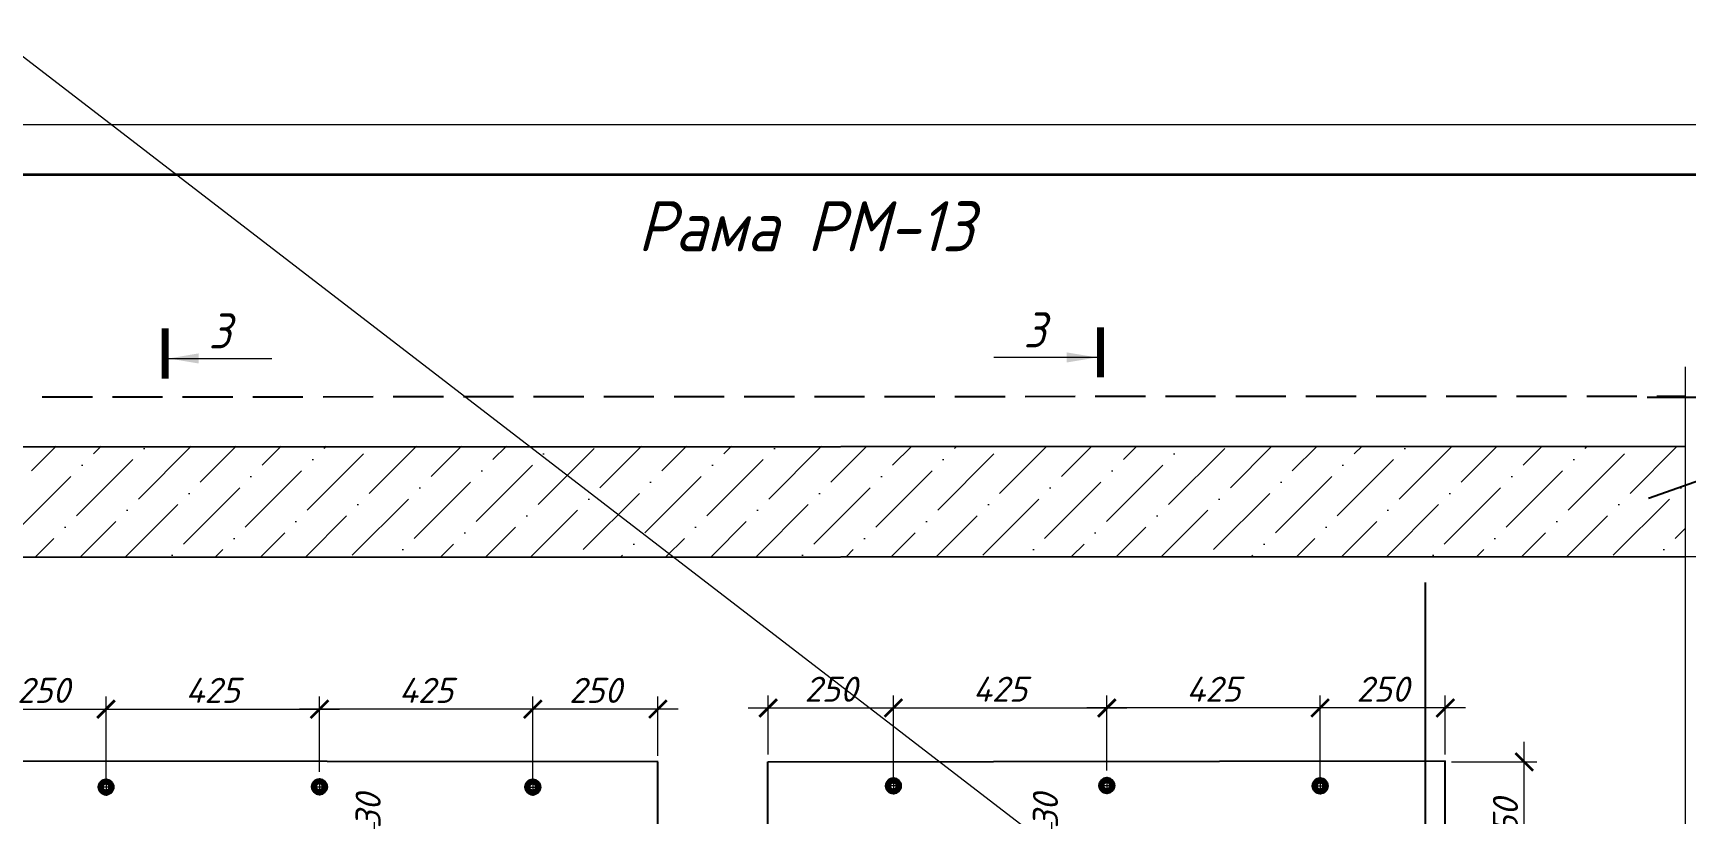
# Model space of a CAD drawing. Header units: millimetres. Extents: x 749182 to 2267578, y 70462 to 311449.
# Drawn here: x 2226654 to 2229950, y 199670 to 201228 of the extents above; entities that cross this region are included whole.
import ezdxf

# ---------------------------------------------------------------- set-up
doc = ezdxf.new("R2010")
doc.units = ezdxf.units.MM
doc.linetypes.add('GOST2.303 4', pattern=[7, 5, -2, 0])
doc.linetypes.add('осеваяX2', pattern=[4, 2.5, -0.5, 0.5, -0.5])
doc.layers.get('Defpoints').update_dxf_attribs({"color": 255})
for name, color, linetype, lineweight in [('1Стены', 252, 'Continuous', 25), ('монолит', 176, 'Continuous', 50), ('Оси', 165, 'осеваяX2', 13), ('Размер', 7, 'Continuous', 13), ('Размеры КР', 164, 'Continuous', 9), ('штрих', 8, 'Continuous', 5), ('штриховка кирпич', 42, 'Continuous', 5)]:
    doc.layers.add(name, color=color, linetype=linetype, lineweight=lineweight)
doc.layers.add('CS_UNPLOTTED', color=254, linetype='Continuous', plot=False)
doc.layers.add('металл', color=124, linetype='Continuous')
doc.layers.add('Текст', color=7, linetype='Continuous')
doc.styles.add('GOST', font='', dxfattribs={"width": 0.8, "oblique": 10})
doc.styles.add('GOST 2.304_new', font='isocpeur.ttf', dxfattribs={"width": 0.9, "oblique": 15})
doc.styles.add('М2', font='isocpeui.ttf')
doc.styles.get('GOST').set_extended_font_data('GOST type A')
doc.dimstyles.new('SPDS', dxfattribs={"dimscale": 25, "dimtxt": 2.5, "dimasz": 1.77, "dimexe": 1.25, "dimexo": 0.625, "dimtad": 1, "dimdec": 0, "dimrnd": 0.001, "dimtxsty": 'GOST 2.304_new', "dimblk": 'ARCHTICK', "dimcen": 2.5, "dimdle": 2, "dimclrt": 256, "dimazin": 2, "dimtfac": 0.75, "dimtdec": 0, "dimtmove": 1, "dimatfit": 3, "dimfxl": 0, "dimtolj": 1, "dimlwd": 9, "dimlwe": 9, "dimarcsym": 0})
doc.dimstyles.new('SPDS 1_20', dxfattribs={"dimscale": 20, "dimtxt": 2.5, "dimasz": 1.77, "dimexe": 1.25, "dimexo": 0.625, "dimtad": 1, "dimdec": 0, "dimrnd": 0.001, "dimtxsty": 'М2', "dimblk": 'ARCHTICK', "dimcen": 2.5, "dimdle": 2, "dimclrt": 256, "dimadec": 0, "dimazin": 2, "dimtfac": 0.75, "dimtdec": 0, "dimtmove": 1, "dimatfit": 3, "dimfxl": 0, "dimtolj": 1, "dimlwd": 9, "dimlwe": 9, "dimarcsym": 0})

# ---------------------------------------------------------------- blocks, each defined once
blk = doc.blocks.new('_ArchTick')
at = {"color": 0, "linetype": 'ByBlock', "const_width": 0.15}
blk.add_lwpolyline([(-0.5, -0.5), (0.5, 0.5)], dxfattribs=at)
blk = doc.blocks.new('*D1167')
at = {"color": 0, "lineweight": 9, "ltscale": 20, "transparency": 16777216}
for p, q in [((2229627.6, 199483.9), (2229627.6, 199813.9)), ((2229482.4, 199773.9), (2229652.6, 199773.9)), ((2229442.4, 199523.9), (2229652.6, 199523.9))]:
    blk.add_line(p, q, dxfattribs=at)
at = {"layer": 'Defpoints', "color": 0, "lineweight": 20, "ltscale": 20, "transparency": 16777216}
for p in [(2229469.9, 199773.9), (2229627.6, 199773.9), (2229429.9, 199523.9)]:
    blk.add_point(p, dxfattribs=at)
at = {"color": 0, "lineweight": 9, "ltscale": 20, "transparency": 16777216, "xscale": 35.4, "yscale": 35.4, "zscale": 35.4}
for p, rotation in [((2229627.6, 199773.9), 90), ((2229627.6, 199523.9), 270)]:
    blk.add_blockref('_ArchTick', p, dxfattribs=dict(at, rotation=rotation))
at = {"ltscale": 20, "transparency": 16777216, "insert": (2229590.1, 199648.9), "char_height": 50, "attachment_point": 5, "rotation": 90, "style": 'М2'}
blk.add_mtext('\\A1;250', dxfattribs=at)
blk = doc.blocks.new('*D1144')
at = {"layer": 'Defpoints', "color": 0, "lineweight": 20, "ltscale": 100, "transparency": 16777216}
for p in [(2227345.5, 199613.7), (2227334.3, 199583.9), (2227334.3, 199583.9)]:
    blk.add_point(p, dxfattribs=at)
at = {"layer": 'Размер', "color": 0, "lineweight": 9, "ltscale": 100, "transparency": 16777216}
for p, q in [((2227334.3, 199653.7), (2227334.3, 199543.9)), ((2227333, 199613.7), (2227309.3, 199613.7)), ((2227346.8, 199583.9), (2227359.3, 199583.9))]:
    blk.add_line(p, q, dxfattribs=at)
at = {"layer": 'Размер', "color": 0, "lineweight": 9, "ltscale": 100, "transparency": 16777216, "xscale": 35.4, "yscale": 35.4, "zscale": 35.4}
for p, rotation in [((2227334.3, 199613.7), 90), ((2227334.3, 199583.9), 270)]:
    blk.add_blockref('_ArchTick', p, dxfattribs=dict(at, rotation=rotation))
at = {"layer": 'Размер', "ltscale": 100, "transparency": 16777216, "insert": (2227322, 199676.2), "char_height": 50, "attachment_point": 5, "rotation": 90, "style": 'М2'}
blk.add_mtext('\\A1;30', dxfattribs=at)
blk = doc.blocks.new('*D1145')
at = {"layer": 'Defpoints', "color": 0, "lineweight": 20, "ltscale": 100, "transparency": 16777216}
for p in [(2228696.3, 199613.7), (2228685, 199583.9), (2228685, 199583.9)]:
    blk.add_point(p, dxfattribs=at)
at = {"layer": 'Размер', "color": 0, "lineweight": 9, "ltscale": 100, "transparency": 16777216}
for p, q in [((2228685, 199653.7), (2228685, 199543.9)), ((2228683.8, 199613.7), (2228660, 199613.7)), ((2228697.5, 199583.9), (2228710, 199583.9))]:
    blk.add_line(p, q, dxfattribs=at)
at = {"layer": 'Размер', "color": 0, "lineweight": 9, "ltscale": 100, "transparency": 16777216, "xscale": 35.4, "yscale": 35.4, "zscale": 35.4}
for p, rotation in [((2228685, 199613.7), 90), ((2228685, 199583.9), 270)]:
    blk.add_blockref('_ArchTick', p, dxfattribs=dict(at, rotation=rotation))
at = {"layer": 'Размер', "ltscale": 100, "transparency": 16777216, "insert": (2228672.7, 199676.2), "char_height": 50, "attachment_point": 5, "rotation": 90, "style": 'М2'}
blk.add_mtext('\\A1;30', dxfattribs=at)
blk = doc.blocks.new('м16')
at = {"layer": 'металл', "lineweight": 30, "ltscale": 20}
for p, q in [((-11, 6.4), (0, 12.7)), ((-11, -6.4), (-11, 6.4)), ((0, 12.7), (11, 6.4)), ((11, 6.4), (11, -6.4)), ((0, -12.7), (-11, -6.4)), ((11, -6.4), (0, -12.7))]:
    blk.add_line(p, q, dxfattribs=at)
blk.add_circle((0, 0), 15, dxfattribs=at)
for radius, start, end in [(10.4, 0, 180), (10.4, 180, 0), (6.92, 0, 180), (6.92, 180, 0)]:
    blk.add_arc((0, 0), radius, start, end, dxfattribs=at)
at = {"layer": 'металл', "linetype": 'Continuous', "lineweight": 25, "ltscale": 20}
blk.add_arc((0, 0), 8, 255, 165, dxfattribs=at)
at = {"layer": 'Оси', "ltscale": 20}
for p, q in [((17, 0), (-17.3, 0)), ((0, 17.3), (0, -17.3))]:
    blk.add_line(p, q, dxfattribs=at)
blk = doc.blocks.new('*D1168')
at = {"color": 0, "lineweight": 9, "ltscale": 20, "transparency": 16777216}
for p, q in [((2226549.8, 199786.4), (2226549.8, 199904.3)), ((2226799.4, 199736.4), (2226799.4, 199904.3)), ((2226509.8, 199879.3), (2226839.4, 199879.3))]:
    blk.add_line(p, q, dxfattribs=at)
at = {"layer": 'Defpoints', "color": 0, "lineweight": 20, "ltscale": 20, "transparency": 16777216}
for p in [(2226799.4, 199879.3), (2226549.8, 199773.9), (2226799.4, 199723.9)]:
    blk.add_point(p, dxfattribs=at)
at = {"color": 0, "lineweight": 9, "ltscale": 20, "transparency": 16777216, "xscale": 35.4, "yscale": 35.4, "zscale": 35.4, "rotation": 180}
blk.add_blockref('_ArchTick', (2226549.8, 199879.3), dxfattribs=at)
at = {"color": 0, "lineweight": 9, "ltscale": 20, "transparency": 16777216, "xscale": 35.4, "yscale": 35.4, "zscale": 35.4}
blk.add_blockref('_ArchTick', (2226799.4, 199879.3), dxfattribs=at)
at = {"ltscale": 20, "transparency": 16777216, "insert": (2226674.6, 199916.8), "char_height": 50, "attachment_point": 5, "style": 'М2'}
blk.add_mtext('\\A1;250', dxfattribs=at)
blk = doc.blocks.new('*D1169')
at = {"color": 0, "lineweight": 9, "ltscale": 20, "transparency": 16777216}
for p, q in [((2226799.4, 199891.8), (2226799.4, 199904.3)), ((2227224.9, 199754.3), (2227224.9, 199904.3)), ((2226759.4, 199879.3), (2227264.9, 199879.3))]:
    blk.add_line(p, q, dxfattribs=at)
at = {"layer": 'Defpoints', "color": 0, "lineweight": 20, "ltscale": 20, "transparency": 16777216}
for p in [(2226799.4, 199879.3), (2227224.9, 199879.3), (2227224.9, 199741.8)]:
    blk.add_point(p, dxfattribs=at)
at = {"color": 0, "lineweight": 9, "ltscale": 20, "transparency": 16777216, "xscale": 35.4, "yscale": 35.4, "zscale": 35.4, "rotation": 180}
blk.add_blockref('_ArchTick', (2226799.4, 199879.3), dxfattribs=at)
at = {"color": 0, "lineweight": 9, "ltscale": 20, "transparency": 16777216, "xscale": 35.4, "yscale": 35.4, "zscale": 35.4}
blk.add_blockref('_ArchTick', (2227224.9, 199879.3), dxfattribs=at)
at = {"ltscale": 20, "transparency": 16777216, "insert": (2227012.1, 199916.8), "char_height": 50, "attachment_point": 5, "style": 'М2'}
blk.add_mtext('\\A1;425', dxfattribs=at)
blk = doc.blocks.new('*D1170')
at = {"color": 0, "lineweight": 9, "ltscale": 20, "transparency": 16777216}
for p, q in [((2227650.4, 199736.4), (2227650.4, 199904.3)), ((2227900, 199786.4), (2227900, 199904.3)), ((2227940, 199879.3), (2227610.4, 199879.3))]:
    blk.add_line(p, q, dxfattribs=at)
at = {"layer": 'Defpoints', "color": 0, "lineweight": 20, "ltscale": 20, "transparency": 16777216}
for p in [(2227650.4, 199879.3), (2227900, 199773.9), (2227650.4, 199723.9)]:
    blk.add_point(p, dxfattribs=at)
at = {"color": 0, "lineweight": 9, "ltscale": 20, "transparency": 16777216, "xscale": 35.4, "yscale": 35.4, "zscale": 35.4, "rotation": 180}
blk.add_blockref('_ArchTick', (2227650.4, 199879.3), dxfattribs=at)
at = {"color": 0, "lineweight": 9, "ltscale": 20, "transparency": 16777216, "xscale": 35.4, "yscale": 35.4, "zscale": 35.4}
blk.add_blockref('_ArchTick', (2227900, 199879.3), dxfattribs=at)
at = {"ltscale": 20, "transparency": 16777216, "insert": (2227775.2, 199916.8), "char_height": 50, "attachment_point": 5, "style": 'М2'}
blk.add_mtext('\\A1;250', dxfattribs=at)
blk = doc.blocks.new('*D1171')
at = {"color": 0, "lineweight": 9, "ltscale": 20, "transparency": 16777216}
for p, q in [((2227224.9, 199754.3), (2227224.9, 199904.3)), ((2227650.4, 199891.8), (2227650.4, 199904.3)), ((2227690.4, 199879.3), (2227184.9, 199879.3))]:
    blk.add_line(p, q, dxfattribs=at)
at = {"layer": 'Defpoints', "color": 0, "lineweight": 20, "ltscale": 20, "transparency": 16777216}
for p in [(2227224.9, 199879.3), (2227650.4, 199879.3), (2227224.9, 199741.8)]:
    blk.add_point(p, dxfattribs=at)
at = {"color": 0, "lineweight": 9, "ltscale": 20, "transparency": 16777216, "xscale": 35.4, "yscale": 35.4, "zscale": 35.4, "rotation": 180}
blk.add_blockref('_ArchTick', (2227224.9, 199879.3), dxfattribs=at)
at = {"color": 0, "lineweight": 9, "ltscale": 20, "transparency": 16777216, "xscale": 35.4, "yscale": 35.4, "zscale": 35.4}
blk.add_blockref('_ArchTick', (2227650.4, 199879.3), dxfattribs=at)
at = {"ltscale": 20, "transparency": 16777216, "insert": (2227437.6, 199916.8), "char_height": 50, "attachment_point": 5, "style": 'М2'}
blk.add_mtext('\\A1;425', dxfattribs=at)
blk = doc.blocks.new('*D1172')
at = {"color": 0, "lineweight": 9, "ltscale": 20, "transparency": 16777216}
for p, q in [((2228119.9, 199788.7), (2228119.9, 199906.6)), ((2228369.6, 199738.7), (2228369.6, 199906.6)), ((2228079.9, 199881.6), (2228409.6, 199881.6))]:
    blk.add_line(p, q, dxfattribs=at)
at = {"layer": 'Defpoints', "color": 0, "lineweight": 20, "ltscale": 20, "transparency": 16777216}
for p in [(2228369.6, 199881.6), (2228119.9, 199776.2), (2228369.6, 199726.2)]:
    blk.add_point(p, dxfattribs=at)
at = {"color": 0, "lineweight": 9, "ltscale": 20, "transparency": 16777216, "xscale": 35.4, "yscale": 35.4, "zscale": 35.4, "rotation": 180}
blk.add_blockref('_ArchTick', (2228119.9, 199881.6), dxfattribs=at)
at = {"color": 0, "lineweight": 9, "ltscale": 20, "transparency": 16777216, "xscale": 35.4, "yscale": 35.4, "zscale": 35.4}
blk.add_blockref('_ArchTick', (2228369.6, 199881.6), dxfattribs=at)
at = {"ltscale": 20, "transparency": 16777216, "insert": (2228244.8, 199919.1), "char_height": 50, "attachment_point": 5, "style": 'М2'}
blk.add_mtext('\\A1;250', dxfattribs=at)
blk = doc.blocks.new('*D1173')
at = {"color": 0, "lineweight": 9, "ltscale": 20, "transparency": 16777216}
for p, q in [((2228369.6, 199894.1), (2228369.6, 199906.6)), ((2228795.1, 199756.6), (2228795.1, 199906.6)), ((2228329.6, 199881.6), (2228835.1, 199881.6))]:
    blk.add_line(p, q, dxfattribs=at)
at = {"layer": 'Defpoints', "color": 0, "lineweight": 20, "ltscale": 20, "transparency": 16777216}
for p in [(2228369.6, 199881.6), (2228795.1, 199881.6), (2228795.1, 199744.1)]:
    blk.add_point(p, dxfattribs=at)
at = {"color": 0, "lineweight": 9, "ltscale": 20, "transparency": 16777216, "xscale": 35.4, "yscale": 35.4, "zscale": 35.4, "rotation": 180}
blk.add_blockref('_ArchTick', (2228369.6, 199881.6), dxfattribs=at)
at = {"color": 0, "lineweight": 9, "ltscale": 20, "transparency": 16777216, "xscale": 35.4, "yscale": 35.4, "zscale": 35.4}
blk.add_blockref('_ArchTick', (2228795.1, 199881.6), dxfattribs=at)
at = {"ltscale": 20, "transparency": 16777216, "insert": (2228582.3, 199919.1), "char_height": 50, "attachment_point": 5, "style": 'М2'}
blk.add_mtext('\\A1;425', dxfattribs=at)
blk = doc.blocks.new('*D1174')
at = {"color": 0, "lineweight": 9, "ltscale": 20, "transparency": 16777216}
for p, q in [((2229220.5, 199738.7), (2229220.5, 199906.6)), ((2229470.2, 199788.7), (2229470.2, 199906.6)), ((2229510.2, 199881.6), (2229180.5, 199881.6))]:
    blk.add_line(p, q, dxfattribs=at)
at = {"layer": 'Defpoints', "color": 0, "lineweight": 20, "ltscale": 20, "transparency": 16777216}
for p in [(2229220.5, 199881.6), (2229470.2, 199776.2), (2229220.5, 199726.2)]:
    blk.add_point(p, dxfattribs=at)
at = {"color": 0, "lineweight": 9, "ltscale": 20, "transparency": 16777216, "xscale": 35.4, "yscale": 35.4, "zscale": 35.4, "rotation": 180}
blk.add_blockref('_ArchTick', (2229220.5, 199881.6), dxfattribs=at)
at = {"color": 0, "lineweight": 9, "ltscale": 20, "transparency": 16777216, "xscale": 35.4, "yscale": 35.4, "zscale": 35.4}
blk.add_blockref('_ArchTick', (2229470.2, 199881.6), dxfattribs=at)
at = {"ltscale": 20, "transparency": 16777216, "insert": (2229345.4, 199919.1), "char_height": 50, "attachment_point": 5, "style": 'М2'}
blk.add_mtext('\\A1;250', dxfattribs=at)
blk = doc.blocks.new('*D1175')
at = {"color": 0, "lineweight": 9, "ltscale": 20, "transparency": 16777216}
for p, q in [((2228795.1, 199756.6), (2228795.1, 199906.6)), ((2229220.5, 199894.1), (2229220.5, 199906.6)), ((2229260.5, 199881.6), (2228755.1, 199881.6))]:
    blk.add_line(p, q, dxfattribs=at)
at = {"layer": 'Defpoints', "color": 0, "lineweight": 20, "ltscale": 20, "transparency": 16777216}
for p in [(2228795.1, 199881.6), (2229220.5, 199881.6), (2228795.1, 199744.1)]:
    blk.add_point(p, dxfattribs=at)
at = {"color": 0, "lineweight": 9, "ltscale": 20, "transparency": 16777216, "xscale": 35.4, "yscale": 35.4, "zscale": 35.4, "rotation": 180}
blk.add_blockref('_ArchTick', (2228795.1, 199881.6), dxfattribs=at)
at = {"color": 0, "lineweight": 9, "ltscale": 20, "transparency": 16777216, "xscale": 35.4, "yscale": 35.4, "zscale": 35.4}
blk.add_blockref('_ArchTick', (2229220.5, 199881.6), dxfattribs=at)
at = {"ltscale": 20, "transparency": 16777216, "insert": (2229007.8, 199919.1), "char_height": 50, "attachment_point": 5, "style": 'М2'}
blk.add_mtext('\\A1;425', dxfattribs=at)
blk = doc.blocks.new('*U713')
at = {"color": 44, "lineweight": 20, "ltscale": 10}
blk.add_line((594, 420), (0, 420), dxfattribs=at)
at = {"color": 137, "lineweight": 35, "ltscale": 10}
blk.add_line((589, 415), (20, 415), dxfattribs=at)
at = {"color": 44, "lineweight": 13, "style": 'GOST', "oblique": 10, "width": 0.8}
for tag in ['ФОРМАТВЕРТ', 'ФОРМАТГОРИЗ']:
    blk.add_attdef(tag, (542.98, 1.6), '', height=2, dxfattribs=at)

msp = doc.modelspace()

# ---------------------------------------------------------------- hatches: boundary and pattern name
at = {"layer": 'штрих', "ltscale": 15}
h = msp.add_hatch(dxfattribs=at)
h.set_pattern_fill('ANSI36', color=256, scale=20)
h.set_pattern_definition([(45, (-39664661.56, -1362333.524), (33.67596045, 123.47852166), [158.75, -31.75, 0, -31.75])])
h.paths.add_polyline_path([(2225552.1045, 200403.8711), (2225552.1045, 200183.8711), (2229948.3138, 200183.8711), (2229948.3138, 200403.8711)])

# ---------------------------------------------------------------- linework, layer by layer
at = {"linetype": 'Continuous', "ltscale": 20}
msp.add_line((2229872.4582, 200501.866), (2230023.2401, 200501.866), dxfattribs=at)
at = {"ltscale": 100}
msp.add_line((2229875.3819, 200300.0736), (2230092.9754, 200377.0968), dxfattribs=at)
at = {"layer": '1Стены', "color": 0, "linetype": 'GOST2.303 4', "ltscale": 20}
msp.add_line((2225552.1045, 200501.7735), (2229948.3138, 200503.8711), dxfattribs=at)
at = {"layer": 'CS_UNPLOTTED', "ltscale": 20}
msp.add_line((2229429.8878, 200132.0101), (2229429.8878, 197207.1347), dxfattribs=at)
at = {"layer": 'металл', "color": 0, "ltscale": 20}
for p, q in [((2227900.3642, 199773.9048), (2226549.4048, 199775.9053)), ((2227899.878, 199613.5747), (2227899.7196, 199773.569)), ((2228118.9283, 199773.9048), (2229469.8878, 199775.9053)), ((2228119.0867, 199613.9097), (2228118.9283, 199773.9048)), ((2229469.8878, 199615.9053), (2229469.8878, 199775.9053))]:
    msp.add_line(p, q, dxfattribs=at)
at = {"layer": 'монолит', "color": 0, "lineweight": 25, "ltscale": 100}
for p, q in [((2225552.1045, 200401.866), (2229948.3138, 200403.8711)), ((2225552.1045, 200181.866), (2229948.3138, 200183.8711))]:
    msp.add_line(p, q, dxfattribs=at)
at = {"layer": 'Размер', "linetype": 'Continuous', "ltscale": 20}
for p, q in [((2226924.0533, 200578.8437), (2227129.6757, 200578.8437)), ((2228775.2445, 200580.8488), (2228569.6221, 200580.8488)), ((2229791.9942, 200183.8115), (2230117.0074, 200183.8115))]:
    msp.add_line(p, q, dxfattribs=at)
at = {"layer": 'Размер', "color": 0, "linetype": 'Continuous', "ltscale": 20, "const_width": 14}
for points in [[(2226917.0533, 200638.8437), (2226917.0533, 200538.8437)], [(2228782.2445, 200640.8488), (2228782.2445, 200540.8488)]]:
    msp.add_lwpolyline(points, dxfattribs=at)
at = {"layer": 'Размер', "linetype": 'Continuous', "ltscale": 20}
for points in [[(2226924.0533, 200578.8437), (2226984.1433, 200588.8993), (2226984.1433, 200568.7881)], [(2228775.2445, 200580.8488), (2228715.1544, 200590.9044), (2228715.1544, 200570.7932)]]:
    msp.add_solid(points, dxfattribs=at)
at = {"layer": 'Размеры КР', "lineweight": 20}
msp.add_line((2225479.0798, 202068.8779), (2238314.1925, 192197.1251), dxfattribs=at)
at = {"layer": 'штриховка кирпич', "color": 0, "linetype": 'Continuous', "ltscale": 15}
msp.add_lwpolyline([(2229948.3138, 200562.392), (2229948.3138, 198862.6462), (2230004.5638, 198849.5212), (2229893.1323, 198823.2712), (2229948.3138, 198810.1462), (2229948.3138, 196855.8071)], dxfattribs=at)

# ---------------------------------------------------------------- block references
at = {"xscale": 20, "yscale": 20, "zscale": 20}
msp.add_blockref('*U713', (2224822.3113, 192644.9037), dxfattribs=at)
at = {"layer": 'Размер'}
for p in [(2226799.4048, 199723.8711), (2228369.573, 199726.2074)]:
    msp.add_blockref('м16', p, dxfattribs=at)
at = {"layer": 'Размер', "xscale": -1}
for p in [(2227224.8845, 199724.5012), (2227650.3642, 199723.8711), (2228795.0527, 199726.8375), (2229220.5325, 199726.2074)]:
    msp.add_blockref('м16', p, dxfattribs=at)

# ---------------------------------------------------------------- texts
at = {"layer": 'Размер', "linetype": 'Continuous', "ltscale": 20, "style": 'GOST 2.304_new', "oblique": 15, "width": 0.9}
for p in [(2227004.0533, 200598.8437), (2228628.9566, 200600.8488)]:
    msp.add_text('3', height=70, dxfattribs=at).set_placement(p)
at = {"layer": 'Текст', "lineweight": 30, "ltscale": 20, "insert": (2227066.9531, 200892.4857), "char_height": 100, "attachment_point": 1, "style": 'GOST 2.304_new'}
msp.add_mtext_dynamic_manual_height_columns('\\pi792.54473;Рама РМ-13', width=2286.67929, gutter_width=125, heights=[0], dxfattribs=at)

# ---------------------------------------------------------------- dimensions: what is measured, and where the dimension line sits
at = {"ltscale": 20}
for base, p1, p2, picture, middle in [((2226799.4048, 199879.303), (2226549.7619, 199773.8714), (2226799.4048, 199723.8711), '*D1168', (2226674.5833, 199916.803)), ((2227224.8845, 199879.303), (2226799.4048, 199879.303), (2227224.8845, 199741.7869), '*D1169', (2227012.1446, 199916.803)), ((2228369.573, 199881.6393), (2228119.9301, 199776.2077), (2228369.573, 199726.2074), '*D1172', (2228244.7515, 199919.1393)), ((2228795.0527, 199881.6393), (2228369.573, 199881.6393), (2228795.0527, 199744.1232), '*D1173', (2228582.3128, 199919.1393))]:
    dim = msp.add_linear_dim(base=base, p1=p1, p2=p2, dimstyle='SPDS 1_20', override={"dimtxsty": 'М2'}, dxfattribs=at)
    dim.commit()
    dim.dimension.update_dxf_attribs({"geometry": picture, "text_midpoint": middle})
for base, p1, p2, angle, dimstyle, override, picture, middle in [((2227224.8845, 199879.303), (2227650.3642, 199879.303), (2227224.8845, 199741.7869), 180, 'SPDS 1_20', {"dimtxsty": 'М2'}, '*D1171', (2227437.6244, 199916.803)), ((2227650.3642, 199879.303), (2227900.0071, 199773.8714), (2227650.3642, 199723.8711), 180, 'SPDS 1_20', {"dimtxsty": 'М2'}, '*D1170', (2227775.1857, 199916.803)), ((2228795.0527, 199881.6393), (2229220.5325, 199881.6393), (2228795.0527, 199744.1232), 180, 'SPDS 1_20', {"dimtxsty": 'М2'}, '*D1175', (2229007.7926, 199919.1393)), ((2229220.5325, 199881.6393), (2229470.1753, 199776.2077), (2229220.5325, 199726.2074), 180, 'SPDS 1_20', {"dimtxsty": 'М2'}, '*D1174', (2229345.3539, 199919.1393)), ((2229627.5927, 199773.8711), (2229429.8878, 199523.8729), (2229469.8878, 199773.8711), 90, 'SPDS', {"dimscale": 20, "dimtxsty": 'М2', "dimfxl": 1.25, "dimtfill": 0, "dimarcsym": 1}, '*D1167', (2229590.0927, 199648.872))]:
    dim = msp.add_linear_dim(base=base, p1=p1, p2=p2, angle=angle, dimstyle=dimstyle, override=override, dxfattribs=at)
    dim.commit()
    dim.dimension.update_dxf_attribs({"geometry": picture, "text_midpoint": middle})
at = {"layer": 'Размер', "ltscale": 100}
for base, p1, p2, picture, middle in [((2227334.2692, 199583.8711), (2227345.5422, 199613.7291), (2227334.2692, 199583.8711), '*D1144', (2227359.4518, 199676.1645)), ((2228685.0233, 199583.8711), (2228696.2963, 199613.7291), (2228685.0233, 199583.8711), '*D1145', (2228710.2058, 199676.1645))]:
    dim = msp.add_linear_dim(base=base, p1=p1, p2=p2, angle=90, dimstyle='SPDS 1_20', override={"dimtxsty": 'М2'}, dxfattribs=at)
    dim.commit()
    dim.dimension.update_dxf_attribs({"geometry": picture, "text_midpoint": middle, "dimtype": 160})

doc.saveas('drawing.dxf')
